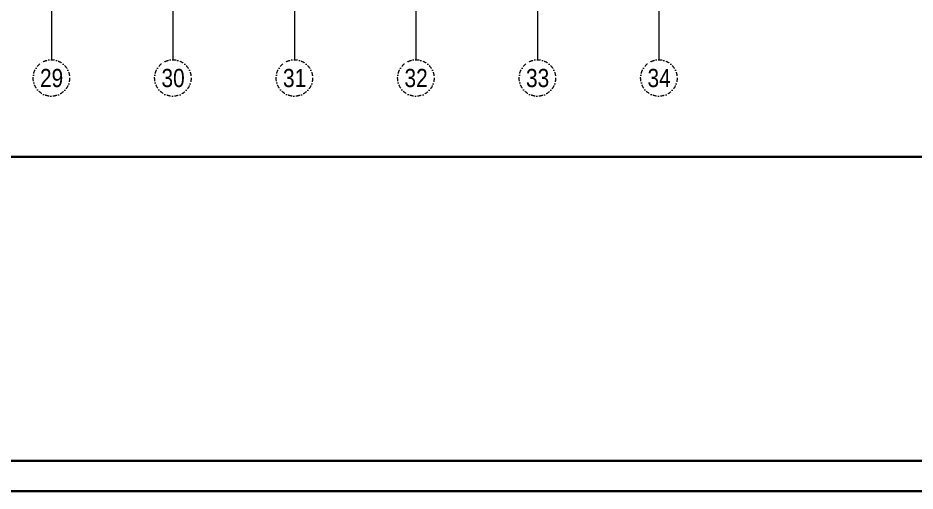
# Model space of a CAD drawing. Header units: centimetres. Extents: x 405464 to 563355, y 50011 to 66875.
# Drawn here: x 514778 to 517732, y 50011 to 51569 of the extents above; entities that cross this region are included whole.
import ezdxf
from ezdxf.enums import TextEntityAlignment as Align

# ---------------------------------------------------------------- set-up
doc = ezdxf.new("R2010")
doc.units = ezdxf.units.CM
doc.linetypes.add('DASHDOT', pattern=[25.4, 12.7, -6.35, 0, -6.35])
doc.layers.get('0').update_dxf_attribs({"lineweight": 9})
for name, color, linetype, lineweight in [('0-KRCN-MİMARİ-220526', 8, 'Continuous', 9), ('0-KRCN-Z-ANTET', 71, 'Continuous', 30), ('A_Aks', 30, 'DASHDOT', 9)]:
    doc.layers.add(name, color=color, linetype=linetype, lineweight=lineweight)
doc.styles.add('Antet_Style 02', font='swissck.ttf')

# ---------------------------------------------------------------- blocks, each defined once
blk = doc.blocks.new('a_aks')
at = {"layer": 'A_Aks', "color": 8, "ltscale": 200}
for p, q in [((10530, 5308), (10530, -831.1)), ((10930, 5308), (10930, -831.1)), ((11330, 5308), (11330, -831.1)), ((11730, 5308), (11730, -831.1)), ((12130, 5308), (12130, -831.1)), ((12530, 5308), (12530, -831.1))]:
    blk.add_line(p, q, dxfattribs=at)
at = {"layer": 'A_Aks', "color": 8}
for centre in [(10530, -891.1), (10930, -891.1), (11330, -891.1), (11730, -891.1), (12130, -891.1), (12530, -891.1)]:
    blk.add_circle(centre, 60, dxfattribs=at)
at = {"layer": 'A_Aks', "color": 8, "style": 'Antet_Style 02'}
for s, p in [('29', (10530.7, -891.1)), ('30', (10930.7, -891.1)), ('31', (11330.7, -891.1)), ('32', (11730.7, -891.1)), ('33', (12130.7, -891.1)), ('34', (12530.7, -891.1))]:
    blk.add_text(s, height=60, dxfattribs=at).set_placement(p, align=Align.MIDDLE_CENTER)
blk = doc.blocks.new('mimari_yeni_durum')
at = {"layer": 'A_Aks', "color": 8}
blk.add_blockref('a_aks', (0, 0), dxfattribs=at)
blk = doc.blocks.new('A$C9e52caec')
at = {"color": 8}
blk.add_blockref('mimari_yeni_durum', (0, 0), dxfattribs=at)

msp = doc.modelspace()

# ---------------------------------------------------------------- block references
at = {"layer": '0-KRCN-MİMARİ-220526', "rotation": 359.999999999997}
msp.add_blockref('A$C9e52caec', (504358.3, 52262.4, 74), dxfattribs=at)

# ---------------------------------------------------------------- next in the draw order: linework, layer by layer
at = {"layer": '0-KRCN-Z-ANTET'}
for points in [[(405464.1, 50011.3), (563355.4, 50011.3), (563355.4, 59011.3), (405464.1, 59011.3)], [(503064.1, 50111.3), (544661.8, 50111.3), (544661.8, 58911.3), (503064.1, 58911.3)], [(503294.8, 57911.3), (518977.4, 57911.3), (518977.4, 51111.3), (503294.8, 51111.3)]]:
    msp.add_lwpolyline(points, close=True, dxfattribs=at)

doc.saveas('drawing.dxf')
